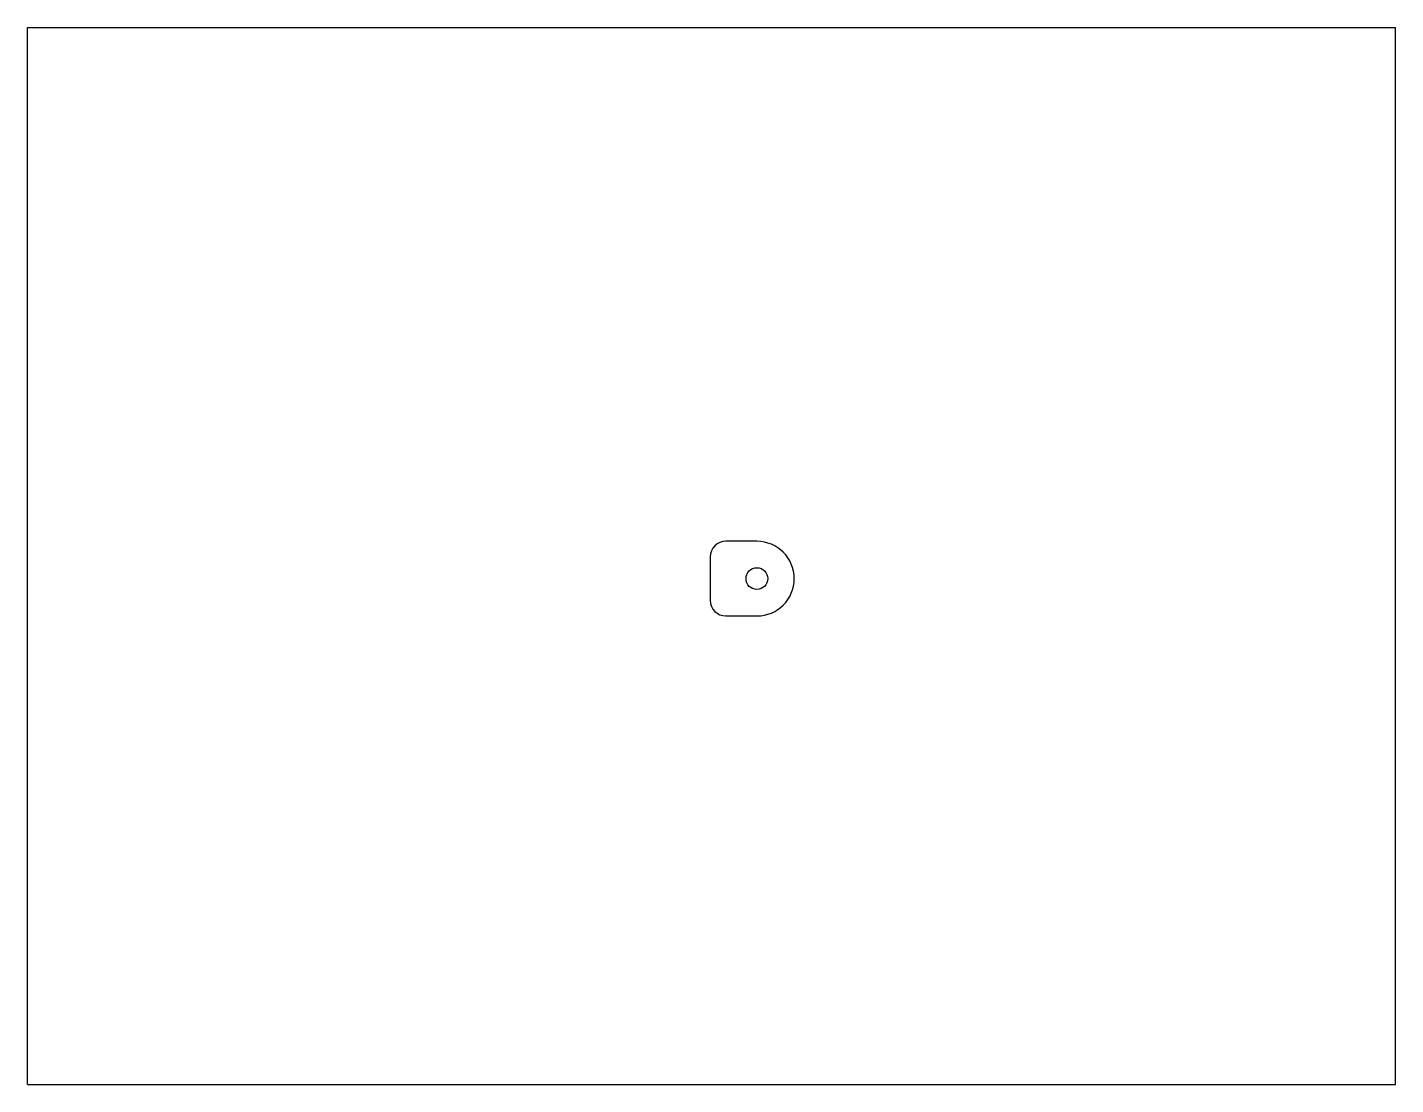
# Model space of a CAD drawing. Header units: inches. Extents: x 0 to 22, y 0 to 17.
import ezdxf

# ---------------------------------------------------------------- set-up
doc = ezdxf.new("R2010")
doc.units = ezdxf.units.IN
doc.header["$LTSCALE"] = 1.21
doc.header["$MEASUREMENT"] = 0
doc.layers.get('0').update_dxf_attribs({"linetype": 'CONTINUOUS'})
doc.layers.add('02___PRT_ALL_AXES', color=7, linetype='CONTINUOUS')

msp = doc.modelspace()

# ---------------------------------------------------------------- linework, layer by layer
at = {"color": 7, "linetype": 'CONTINUOUS'}
for p, q in [((0, 0), (0, 17)), ((0, 17), (22, 17)), ((22, 0), (22, 17)), ((11.73, 8.736), (11.23, 8.736)), ((10.98, 8.486), (10.98, 7.786)), ((11.23, 7.536), (11.73, 7.536)), ((0, 0), (22, 0))]:
    msp.add_line(p, q, dxfattribs=at)
msp.add_circle((11.73, 8.136), 0.175, dxfattribs=at)
for centre, start, end in [((11.23, 8.486), 90, 180), ((11.23, 7.786), 180, 270)]:
    msp.add_arc(centre, 0.25, start, end, dxfattribs=at)
at = {"layer": '02___PRT_ALL_AXES', "color": 7, "linetype": 'CONTINUOUS'}
msp.add_arc((11.73, 8.136), 0.6, 270, 90, dxfattribs=at)

doc.saveas('drawing.dxf')
